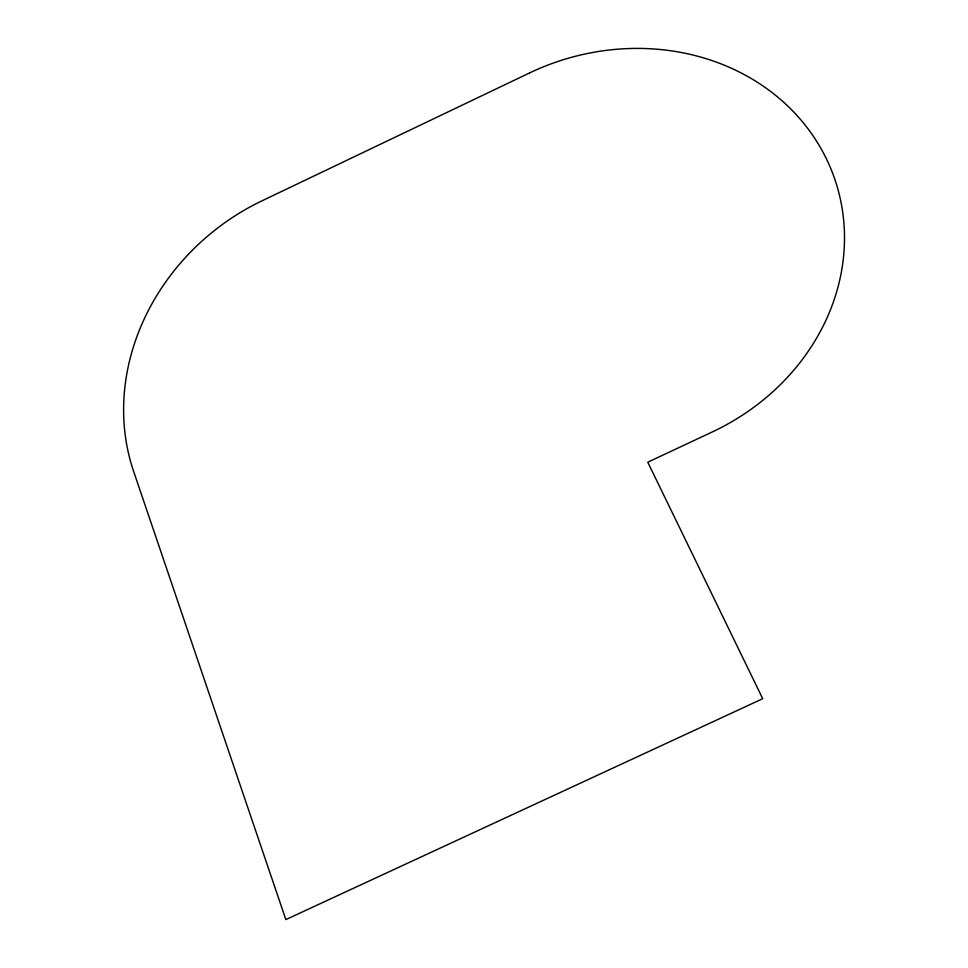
<?xml version="1.0" encoding="UTF-8"?>
<svg xmlns="http://www.w3.org/2000/svg" width="968" height="968" viewBox="0 0 968 968"><rect width="100%" height="100%" fill="white"/><g stroke="black" fill="none" stroke-linecap="round" stroke-linejoin="round"><path stroke-width="1.45" d="M529.532 72.963L261.904 200.872A223.741 198.936 -38 0 0 133.584 471.271L285.85 919.6L762.724 698.702L647.774 462.22L712.17 432.006A225.242 201.017 -18.9 0 0 824.93 155.86A225.242 201.017 -18.9 0 0 529.532 72.963"/></g></svg>
